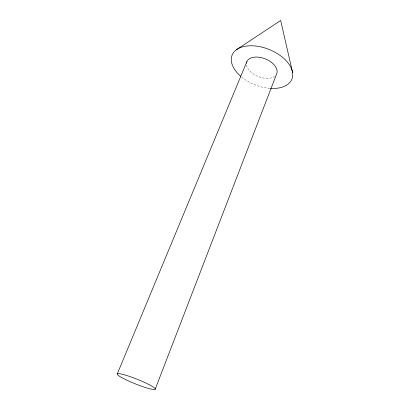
<?xml version="1.0" encoding="UTF-8"?>
<svg xmlns="http://www.w3.org/2000/svg" width="410" height="410" viewBox="0 0 410 410"><rect width="100%" height="100%" fill="white"/><g stroke="black" fill="none" stroke-linecap="round" stroke-linejoin="round"><path stroke-width="0.31" stroke-dasharray="2.05 1.54" d="M246.528 65.005L246.635 65.677A16.103 9.512 21.8 0 0 258.736 76.737A16.103 9.512 21.8 0 0 274.715 76.28M269.903 88.365A32.231 19.05 21.8 0 1 241.188 76.685"/><path stroke-width="0.61" d="M155.175 389.244A20.444 2.48 21.8 0 0 128.212 375.985A20.444 2.48 21.8 0 0 125.342 379.465A20.444 2.48 21.8 0 0 155.175 389.244L276.601 73.984A16.103 9.512 21.8 0 0 267.382 59.819A16.103 9.512 21.8 0 0 248.168 59.732L247.348 60.726A16.103 9.512 21.8 0 0 246.471 63.053M117.245 374.017L246.784 61.843M236.524 49.671L280.66 20.5L292.581 72.498M240.721 76.28A32.231 19.05 21.8 0 1 243.878 46.53A32.231 19.05 21.8 0 1 289.624 65.144A32.231 19.05 21.8 0 1 270.523 88.406"/></g></svg>
